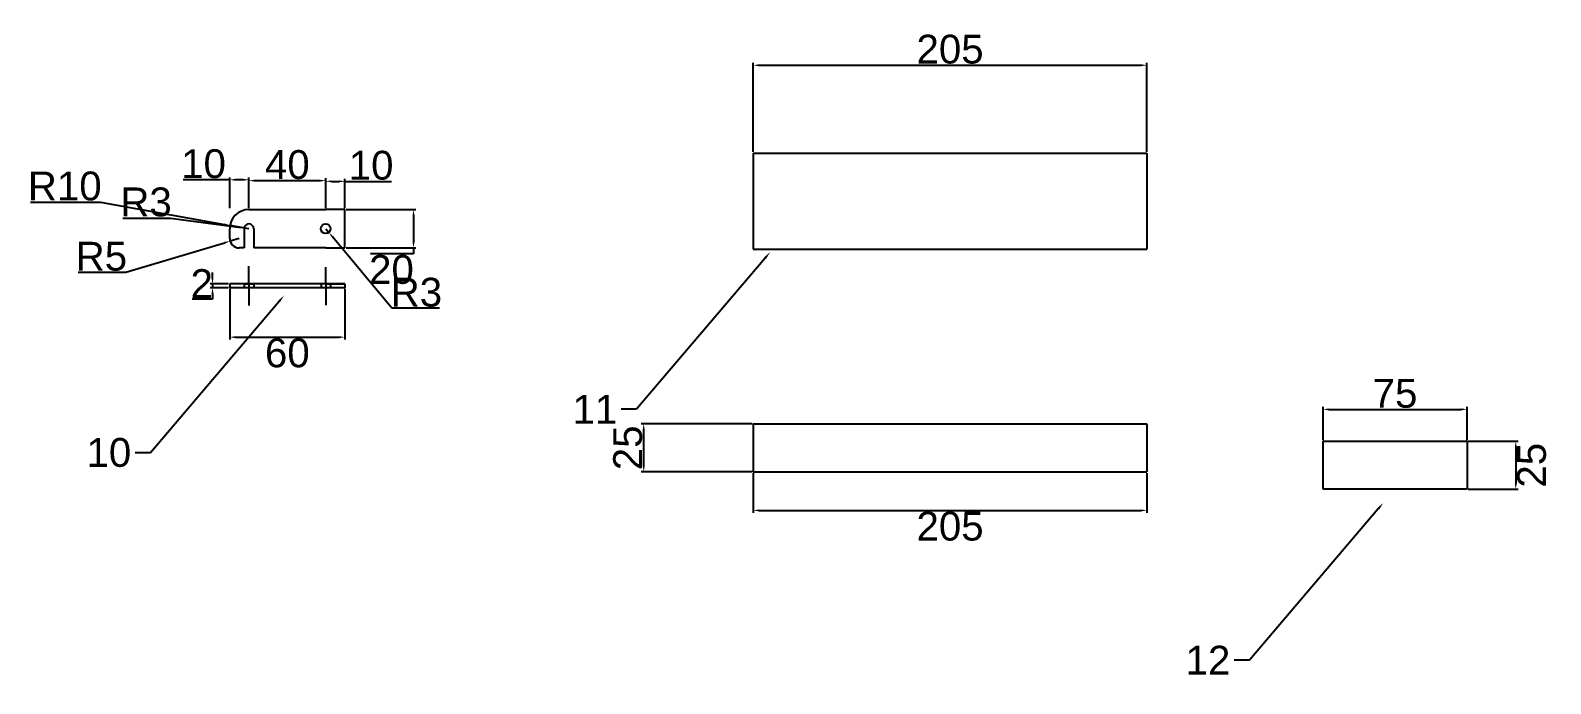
# Model space of a CAD drawing. Header units: millimetres. Extents: x -3009 to 55097, y -2803 to 5841.
# Drawn here: x 27961 to 28753, y 504 to 844 of the extents above; entities that cross this region are included whole.
import ezdxf
from ezdxf import colors
from ezdxf.entities.mleader import LeaderData, LeaderLine
from ezdxf.math import Vec2, Vec3

# ---------------------------------------------------------------- set-up
doc = ezdxf.new("R2010")
doc.units = ezdxf.units.MM
doc.layers.add('DIM', color=10, linetype='Continuous')
doc.styles.get("Standard").update_dxf_attribs({"font": 'arial.ttf', "height": 15})
doc.dimstyles.new('DIM', dxfattribs={"dimtxt": 15, "dimasz": 3, "dimexe": 1.25, "dimexo": 0.625, "dimtad": 2, "dimtoh": 1, "dimdec": 0, "dimtxsty": 'Standard', "dimcen": 2.5, "dimclrd": 1, "dimclre": 4, "dimclrt": 1, "dimadec": 0, "dimazin": 0, "dimtfac": 1, "dimtdec": 0, "dimtmove": 0, "dimatfit": 3, "dimfxl": 1, "dimtfillclr": 4, "dimarcsym": 0})

# ---------------------------------------------------------------- blocks, each defined once
blk = doc.blocks.new('*D215')
at = {"layer": 'Defpoints', "color": 0, "transparency": 16777216}
for p in [(28065.06420456561, 765.9185026563628), (28065.06420456561, 750.4300241828678), (28075.06420456561, 750.4300241828678)]:
    blk.add_point(p, dxfattribs=at)
at = {"layer": 'DIM', "color": 1, "lineweight": -2, "transparency": 16777216}
for p, q in [((28065.06420456561, 765.9185026563628), (28040.79033007721, 765.9185026563628)), ((28072.06420456561, 765.9185026563628), (28068.06420456561, 765.9185026563628))]:
    blk.add_line(p, q, dxfattribs=at)
at = {"layer": 'DIM', "color": 4, "lineweight": -2, "transparency": 16777216}
for p, q in [((28065.06420456561, 751.0550241828678), (28065.06420456561, 767.1685026563628)), ((28075.06420456561, 751.0550241828678), (28075.06420456561, 767.1685026563628))]:
    blk.add_line(p, q, dxfattribs=at)
at = {"layer": 'DIM', "color": 1, "transparency": 16777216}
for points in [[(28068.06420456561, 766.4185026563628), (28068.06420456561, 765.4185026563628), (28065.06420456561, 765.9185026563628)], [(28072.06420456561, 766.4185026563628), (28072.06420456561, 765.4185026563628), (28075.06420456561, 765.9185026563628)]]:
    blk.add_solid(points, dxfattribs=at)
at = {"layer": 'DIM', "color": 1, "transparency": 16777216, "insert": (28051.42726732141, 774.2020974721881), "char_height": 15, "attachment_point": 5}
blk.add_mtext('10', dxfattribs=at)
blk = doc.blocks.new('*D216')
at = {"layer": 'Defpoints', "color": 0, "transparency": 16777216}
for p in [(28115.06420456561, 765.4592549829958), (28075.06420456561, 750.4300241828678), (28115.06420456561, 750.4300241828678)]:
    blk.add_point(p, dxfattribs=at)
at = {"layer": 'DIM', "color": 4, "lineweight": -2, "transparency": 16777216}
for p, q in [((28075.06420456561, 751.0550241828678), (28075.06420456561, 766.7092549829958)), ((28115.06420456561, 751.0550241828678), (28115.06420456561, 766.7092549829958))]:
    blk.add_line(p, q, dxfattribs=at)
at = {"layer": 'DIM', "color": 1, "lineweight": -2, "transparency": 16777216}
blk.add_line((28078.06420456561, 765.4592549829958), (28112.06420456561, 765.4592549829958), dxfattribs=at)
at = {"layer": 'DIM', "color": 1, "transparency": 16777216}
for points in [[(28078.06420456561, 765.9592549829958), (28078.06420456561, 764.9592549829958), (28075.06420456561, 765.4592549829958)], [(28112.06420456561, 765.9592549829958), (28112.06420456561, 764.9592549829958), (28115.06420456561, 765.4592549829958)]]:
    blk.add_solid(points, dxfattribs=at)
at = {"layer": 'DIM', "color": 1, "transparency": 16777216, "insert": (28095.06420456561, 773.7428497988212), "char_height": 15, "attachment_point": 5}
blk.add_mtext('40', dxfattribs=at)
blk = doc.blocks.new('*D217')
at = {"layer": 'Defpoints', "color": 0, "transparency": 16777216}
for p in [(28125.06420456561, 765.098593430137), (28115.06420456561, 750.4300241828678), (28125.06420456561, 750.4300241828678)]:
    blk.add_point(p, dxfattribs=at)
at = {"layer": 'DIM', "color": 4, "lineweight": -2, "transparency": 16777216}
for p, q in [((28115.06420456561, 751.0550241828678), (28115.06420456561, 766.348593430137)), ((28125.06420456561, 751.0550241828678), (28125.06420456561, 766.348593430137))]:
    blk.add_line(p, q, dxfattribs=at)
at = {"layer": 'DIM', "color": 1, "lineweight": -2, "transparency": 16777216}
for p, q in [((28118.06420456561, 765.098593430137), (28122.06420456561, 765.098593430137)), ((28125.06420456561, 765.098593430137), (28149.33807905402, 765.098593430137))]:
    blk.add_line(p, q, dxfattribs=at)
at = {"layer": 'DIM', "color": 1, "transparency": 16777216}
for points in [[(28118.06420456561, 765.598593430137), (28118.06420456561, 764.598593430137), (28115.06420456561, 765.098593430137)], [(28122.06420456561, 765.598593430137), (28122.06420456561, 764.598593430137), (28125.06420456561, 765.098593430137)]]:
    blk.add_solid(points, dxfattribs=at)
at = {"layer": 'DIM', "color": 1, "transparency": 16777216, "insert": (28138.70114180982, 773.3821882459624), "char_height": 15, "attachment_point": 5}
blk.add_mtext('10', dxfattribs=at)
blk = doc.blocks.new('*D218')
at = {"layer": 'Defpoints', "color": 0, "transparency": 16777216}
for p in [(28125.06420456563, 750.430024182868), (28125.06420456563, 730.430024182868), (28160.77224168197, 730.430024182868)]:
    blk.add_point(p, dxfattribs=at)
at = {"layer": 'DIM', "color": 4, "lineweight": -2, "transparency": 16777216}
for p, q in [((28125.68920456563, 750.430024182868), (28162.02224168197, 750.430024182868)), ((28125.68920456563, 730.430024182868), (28162.02224168197, 730.430024182868))]:
    blk.add_line(p, q, dxfattribs=at)
at = {"layer": 'DIM', "color": 1, "lineweight": -2, "transparency": 16777216}
for p, q in [((28160.77224168197, 747.430024182868), (28160.77224168197, 733.430024182868)), ((28160.77224168197, 730.430024182868), (28160.77224168197, 727.430024182868)), ((28160.77224168197, 727.430024182868), (28138.4555636465, 727.430024182868))]:
    blk.add_line(p, q, dxfattribs=at)
at = {"layer": 'DIM', "color": 1, "transparency": 16777216}
for points in [[(28160.27224168197, 747.430024182868), (28161.27224168197, 747.430024182868), (28160.77224168197, 750.430024182868)], [(28160.27224168197, 733.430024182868), (28161.27224168197, 733.430024182868), (28160.77224168197, 730.430024182868)]]:
    blk.add_solid(points, dxfattribs=at)
at = {"layer": 'DIM', "color": 1, "transparency": 16777216, "insert": (28149.30140266423, 719.1464293670346), "char_height": 15, "attachment_point": 5}
blk.add_mtext('20', dxfattribs=at)
blk = doc.blocks.new('*D219')
at = {"layer": 'Defpoints', "color": 0, "transparency": 16777216}
for p in [(28065.06420456561, 709.7279910840807), (28125.06420456561, 709.7279910840807), (28125.06420456561, 684.004590013601)]:
    blk.add_point(p, dxfattribs=at)
at = {"layer": 'DIM', "color": 4, "lineweight": -2, "transparency": 16777216}
for p, q in [((28065.06420456561, 709.1029910840807), (28065.06420456561, 682.754590013601)), ((28125.06420456561, 709.1029910840807), (28125.06420456561, 682.754590013601))]:
    blk.add_line(p, q, dxfattribs=at)
at = {"layer": 'DIM', "color": 1, "lineweight": -2, "transparency": 16777216}
blk.add_line((28068.06420456561, 684.004590013601), (28122.06420456561, 684.004590013601), dxfattribs=at)
at = {"layer": 'DIM', "color": 1, "transparency": 16777216}
for points in [[(28068.06420456561, 684.504590013601), (28068.06420456561, 683.504590013601), (28065.06420456561, 684.004590013601)], [(28122.06420456561, 684.504590013601), (28122.06420456561, 683.504590013601), (28125.06420456561, 684.004590013601)]]:
    blk.add_solid(points, dxfattribs=at)
at = {"layer": 'DIM', "color": 1, "transparency": 16777216, "insert": (28095.06420456561, 675.7209951977757), "char_height": 15, "attachment_point": 5}
blk.add_mtext('60', dxfattribs=at)
blk = doc.blocks.new('*D220')
at = {"layer": 'Defpoints', "color": 0, "transparency": 16777216}
for p in [(28056.10716463093, 709.7279910840809), (28065.06420456563, 711.7279910840809), (28065.06420456563, 709.7279910840809)]:
    blk.add_point(p, dxfattribs=at)
at = {"layer": 'DIM', "color": 1, "lineweight": -2, "transparency": 16777216}
for p, q in [((28056.10716463093, 714.7279910840809), (28056.10716463093, 717.7279910840809)), ((28056.10716463093, 711.7279910840809), (28056.10716463093, 709.7279910840809)), ((28056.10716463093, 706.7279910840809), (28056.10716463093, 703.7279910840809)), ((28056.10716463093, 703.7279910840809), (28045.54696681374, 703.7279910840809))]:
    blk.add_line(p, q, dxfattribs=at)
at = {"layer": 'DIM', "color": 4, "lineweight": -2, "transparency": 16777216}
for p, q in [((28064.43920456563, 711.7279910840809), (28054.85716463093, 711.7279910840809)), ((28064.43920456563, 709.7279910840809), (28054.85716463093, 709.7279910840809))]:
    blk.add_line(p, q, dxfattribs=at)
at = {"layer": 'DIM', "color": 1, "transparency": 16777216}
for points in [[(28055.60716463093, 714.7279910840809), (28056.60716463093, 714.7279910840809), (28056.10716463093, 711.7279910840809)], [(28055.60716463093, 706.7279910840809), (28056.60716463093, 706.7279910840809), (28056.10716463093, 709.7279910840809)]]:
    blk.add_solid(points, dxfattribs=at)
at = {"layer": 'DIM', "color": 1, "transparency": 16777216, "insert": (28050.51456572233, 711.8836868548777), "char_height": 15, "attachment_point": 5}
blk.add_mtext('2', dxfattribs=at)
blk = doc.blocks.new('*D212')
at = {"layer": 'Defpoints', "color": 0, "transparency": 16777216}
for p in [(28115.06420456561, 740.4300241828732), (28116.66452268704, 738.5093519281054)]:
    blk.add_point(p, dxfattribs=at)
at = {"layer": 'DIM', "color": 1, "lineweight": -2, "transparency": 16777216}
for p, q in [((28115.06420456561, 740.4300241828732), (28116.66452268704, 738.5093519281054)), ((28149.56457476795, 699.0233170166466), (28118.58490443275, 736.2045452223865)), ((28174.37784216222, 699.0233170166466), (28149.56457476795, 699.0233170166466))]:
    blk.add_line(p, q, dxfattribs=at)
at = {"layer": 'DIM', "color": 1, "transparency": 16777216}
blk.add_solid([(28118.9690388837, 736.524608846672), (28118.2007699818, 735.884481598101), (28116.66452268704, 738.5093519281054)], dxfattribs=at)
at = {"layer": 'DIM', "color": 1, "transparency": 16777216, "insert": (28162.28370846509, 707.312027794271), "char_height": 15, "attachment_point": 5}
blk.add_mtext('R3', dxfattribs=at)
blk = doc.blocks.new('*D213')
at = {"layer": 'Defpoints', "color": 0, "transparency": 16777216}
for p in [(28072.58722548546, 740.7685129367615), (28075.06420456562, 740.43002418287)]:
    blk.add_point(p, dxfattribs=at)
at = {"layer": 'DIM', "color": 1, "lineweight": -2, "transparency": 16777216}
for p, q in [((28009.42324557146, 746.0092858587673), (28034.23651296573, 746.0092858587677)), ((28034.23651296573, 746.0092858587677), (28069.61485058929, 741.1746994414302)), ((28075.06420456562, 740.43002418287), (28072.58722548546, 740.7685129367615))]:
    blk.add_line(p, q, dxfattribs=at)
at = {"layer": 'DIM', "color": 1, "transparency": 16777216}
blk.add_solid([(28069.68254834006, 741.6700952574597), (28069.54715283851, 740.6793036254007), (28072.58722548546, 740.7685129367615)], dxfattribs=at)
at = {"layer": 'DIM', "color": 1, "transparency": 16777216, "insert": (28021.51737926859, 754.2979966363939), "char_height": 15, "attachment_point": 5}
blk.add_mtext('R3', dxfattribs=at)
blk = doc.blocks.new('*D214')
at = {"layer": 'Defpoints', "color": 0, "transparency": 16777216}
for p in [(28065.27368982019, 733.9979039107275), (28070.06420456563, 735.430024182876)]:
    blk.add_point(p, dxfattribs=at)
at = {"layer": 'DIM', "color": 1, "lineweight": -2, "transparency": 16777216}
for p, q in [((28011.03066866612, 717.7819992855739), (28062.39938097294, 733.1386317474398)), ((28070.06420456563, 735.430024182876), (28065.27368982019, 733.9979039107275)), ((27986.10485011223, 717.781999285573), (28011.03066866612, 717.7819992855739))]:
    blk.add_line(p, q, dxfattribs=at)
at = {"layer": 'DIM', "color": 1, "transparency": 16777216}
blk.add_solid([(28062.25616894573, 733.6176832219817), (28062.54259300016, 732.6595802728971), (28065.27368982019, 733.9979039107275)], dxfattribs=at)
at = {"layer": 'DIM', "color": 1, "transparency": 16777216, "insert": (27998.25525938917, 726.0348983305944), "char_height": 15, "attachment_point": 5}
blk.add_mtext('R5', dxfattribs=at)
blk = doc.blocks.new('*D211')
at = {"layer": 'Defpoints', "color": 0, "transparency": 16777216}
for p in [(28065.2211038437, 742.1944980927528), (28075.0642045656, 740.4300241828687)]:
    blk.add_point(p, dxfattribs=at)
at = {"layer": 'DIM', "color": 1, "lineweight": -2, "transparency": 16777216}
for p, q in [((27961.28558496474, 754.2979966364019), (27997.70185372327, 754.297996636401)), ((27997.70185372327, 754.297996636401), (28062.26817362713, 742.7238402657176)), ((28075.0642045656, 740.4300241828687), (28065.2211038437, 742.1944980927528))]:
    blk.add_line(p, q, dxfattribs=at)
at = {"layer": 'DIM', "color": 1, "transparency": 16777216}
blk.add_solid([(28062.35639732263, 743.2159953018127), (28062.17994993164, 742.2316852296235), (28065.2211038437, 742.1944980927528)], dxfattribs=at)
at = {"layer": 'DIM', "color": 1, "transparency": 16777216, "insert": (27979.18121934401, 762.5815914522273), "char_height": 15, "attachment_point": 5}
blk.add_mtext('R10', dxfattribs=at)
blk = doc.blocks.new('*D221')
at = {"layer": 'Defpoints', "color": 0, "transparency": 16777216}
for p in [(28542.66033209965, 825.517076961447), (28337.66033209965, 779.8164134194085), (28542.66033209965, 779.8164134194085)]:
    blk.add_point(p, dxfattribs=at)
at = {"layer": 'DIM', "color": 4, "lineweight": -2, "transparency": 16777216}
for p, q in [((28337.66033209965, 780.4414134194085), (28337.66033209965, 826.767076961447)), ((28542.66033209965, 780.4414134194085), (28542.66033209965, 826.767076961447))]:
    blk.add_line(p, q, dxfattribs=at)
at = {"layer": 'DIM', "color": 1, "lineweight": -2, "transparency": 16777216}
blk.add_line((28340.66033209965, 825.517076961447), (28539.66033209965, 825.517076961447), dxfattribs=at)
at = {"layer": 'DIM', "color": 1, "transparency": 16777216}
for points in [[(28340.66033209965, 826.017076961447), (28340.66033209965, 825.017076961447), (28337.66033209965, 825.517076961447)], [(28539.66033209965, 826.017076961447), (28539.66033209965, 825.017076961447), (28542.66033209965, 825.517076961447)]]:
    blk.add_solid(points, dxfattribs=at)
at = {"layer": 'DIM', "color": 1, "transparency": 16777216, "insert": (28440.16033209965, 833.8006717772723), "char_height": 15, "attachment_point": 5}
blk.add_mtext('205', dxfattribs=at)
blk = doc.blocks.new('*D222')
at = {"layer": 'Defpoints', "color": 0, "transparency": 16777216}
for p in [(28709.35528090141, 646.4296199166129), (28634.35528090141, 629.8497380186818), (28709.35528090141, 629.8497380186818)]:
    blk.add_point(p, dxfattribs=at)
at = {"layer": 'DIM', "color": 4, "lineweight": -2, "transparency": 16777216}
for p, q in [((28634.35528090141, 630.4747380186818), (28634.35528090141, 647.6796199166129)), ((28709.35528090141, 630.4747380186818), (28709.35528090141, 647.6796199166129))]:
    blk.add_line(p, q, dxfattribs=at)
at = {"layer": 'DIM', "color": 1, "lineweight": -2, "transparency": 16777216}
blk.add_line((28637.35528090141, 646.4296199166129), (28706.35528090141, 646.4296199166129), dxfattribs=at)
at = {"layer": 'DIM', "color": 1, "transparency": 16777216}
for points in [[(28637.35528090141, 646.9296199166129), (28637.35528090141, 645.9296199166129), (28634.35528090141, 646.4296199166129)], [(28706.35528090141, 646.9296199166129), (28706.35528090141, 645.9296199166129), (28709.35528090141, 646.4296199166129)]]:
    blk.add_solid(points, dxfattribs=at)
at = {"layer": 'DIM', "color": 1, "transparency": 16777216, "insert": (28671.85528090141, 654.6825189616334), "char_height": 15, "attachment_point": 5}
blk.add_mtext('75', dxfattribs=at)
blk = doc.blocks.new('*D223')
at = {"layer": 'Defpoints', "color": 0, "transparency": 16777216}
for p in [(28709.35528090143, 629.849738018682), (28709.35528090143, 604.849738018682), (28734.7400088326, 604.849738018682)]:
    blk.add_point(p, dxfattribs=at)
at = {"layer": 'DIM', "color": 4, "lineweight": -2, "transparency": 16777216}
for p, q in [((28709.98028090143, 629.849738018682), (28735.9900088326, 629.849738018682)), ((28709.98028090143, 604.849738018682), (28735.9900088326, 604.849738018682))]:
    blk.add_line(p, q, dxfattribs=at)
at = {"layer": 'DIM', "color": 1, "lineweight": -2, "transparency": 16777216}
blk.add_line((28734.7400088326, 626.849738018682), (28734.7400088326, 607.849738018682), dxfattribs=at)
at = {"layer": 'DIM', "color": 1, "transparency": 16777216}
for points in [[(28734.2400088326, 626.849738018682), (28735.2400088326, 626.849738018682), (28734.7400088326, 629.849738018682)], [(28734.2400088326, 607.849738018682), (28735.2400088326, 607.849738018682), (28734.7400088326, 604.849738018682)]]:
    blk.add_solid(points, dxfattribs=at)
at = {"layer": 'DIM', "color": 1, "transparency": 16777216, "insert": (28743.02360364842, 617.3497380186739), "char_height": 15, "attachment_point": 5, "rotation": 90}
blk.add_mtext('25', dxfattribs=at)
blk = doc.blocks.new('*D224')
at = {"layer": 'Defpoints', "color": 0, "transparency": 16777216}
for p in [(28280.630543695, 638.9056134903224), (28337.66033209967, 638.9056134903224), (28337.66033209967, 613.9056134903224)]:
    blk.add_point(p, dxfattribs=at)
at = {"layer": 'DIM', "color": 4, "lineweight": -2, "transparency": 16777216}
for p, q in [((28337.03533209967, 638.9056134903224), (28279.380543695, 638.9056134903224)), ((28337.03533209967, 613.9056134903224), (28279.380543695, 613.9056134903224))]:
    blk.add_line(p, q, dxfattribs=at)
at = {"layer": 'DIM', "color": 1, "lineweight": -2, "transparency": 16777216}
blk.add_line((28280.630543695, 616.9056134903224), (28280.630543695, 635.9056134903224), dxfattribs=at)
at = {"layer": 'DIM', "color": 1, "transparency": 16777216}
for points in [[(28280.130543695, 635.9056134903224), (28281.130543695, 635.9056134903224), (28280.630543695, 638.9056134903224)], [(28280.130543695, 616.9056134903224), (28281.130543695, 616.9056134903224), (28280.630543695, 613.9056134903224)]]:
    blk.add_solid(points, dxfattribs=at)
at = {"layer": 'DIM', "color": 1, "transparency": 16777216, "insert": (28272.34694887917, 626.4056134903143), "char_height": 15, "attachment_point": 5, "rotation": 90}
blk.add_mtext('25', dxfattribs=at)
blk = doc.blocks.new('*D225')
at = {"layer": 'Defpoints', "color": 0, "transparency": 16777216}
for p in [(28337.66033209965, 613.9056134903221), (28542.66033209965, 613.9056134903221), (28542.66033209965, 593.8348126346091)]:
    blk.add_point(p, dxfattribs=at)
at = {"layer": 'DIM', "color": 4, "lineweight": -2, "transparency": 16777216}
for p, q in [((28337.66033209965, 613.2806134903221), (28337.66033209965, 592.5848126346091)), ((28542.66033209965, 613.2806134903221), (28542.66033209965, 592.5848126346091))]:
    blk.add_line(p, q, dxfattribs=at)
at = {"layer": 'DIM', "color": 1, "lineweight": -2, "transparency": 16777216}
blk.add_line((28340.66033209965, 593.8348126346091), (28539.66033209965, 593.8348126346091), dxfattribs=at)
at = {"layer": 'DIM', "color": 1, "transparency": 16777216}
for points in [[(28340.66033209965, 594.3348126346091), (28340.66033209965, 593.3348126346091), (28337.66033209965, 593.8348126346091)], [(28539.66033209965, 594.3348126346091), (28539.66033209965, 593.3348126346091), (28542.66033209965, 593.8348126346091)]]:
    blk.add_solid(points, dxfattribs=at)
at = {"layer": 'DIM', "color": 1, "transparency": 16777216, "insert": (28440.16033209965, 585.5512178187837), "char_height": 15, "attachment_point": 5}
blk.add_mtext('205', dxfattribs=at)

msp = doc.modelspace()

# ---------------------------------------------------------------- linework, layer by layer
for p, q in [((28337.66033209965, 779.8164134194085), (28542.66033209965, 779.8164134194085)), ((28337.66033209965, 779.8164134194085), (28337.66033209965, 729.8164134194085)), ((28542.66033209965, 779.8164134194085), (28542.66033209965, 729.8164134194085)), ((28075.06420456561, 750.4300241828678), (28115.06420456561, 750.4300241828678)), ((28125.06420456561, 750.4300241828678), (28115.06420456561, 750.4300241828678)), ((28125.06420456561, 730.4300241828678), (28125.06420456561, 750.4300241828678)), ((28065.06420456561, 735.4300241828678), (28065.06420456561, 740.4300241828678)), ((28072.56420456561, 740.4300241828678), (28072.56420456561, 730.4300241828678)), ((28077.56420456561, 740.4300241828678), (28077.56420456561, 730.4300241828678)), ((28072.56420456561, 730.4300241828678), (28070.06420456561, 730.4300241828678)), ((28115.06420456561, 730.4300241828678), (28077.56420456561, 730.4300241828678)), ((28115.06420456561, 730.4300241828678), (28125.06420456561, 730.4300241828678)), ((28337.66033209965, 729.8164134194085), (28542.66033209965, 729.8164134194085)), ((28075.06420456561, 711.7279910840807), (28075.06420456561, 721.0057793021915)), ((28115.06420456561, 711.7279910840807), (28115.06420456561, 720.4426358607379)), ((28125.06420456561, 711.7279910840807), (28065.06420456561, 711.7279910840807)), ((28065.06420456561, 711.7279910840807), (28065.06420456561, 709.7279910840807)), ((28125.06420456561, 709.7279910840807), (28065.06420456561, 709.7279910840807)), ((28072.56420456561, 711.7279910840807), (28072.56420456561, 709.7279910840807)), ((28072.56420456561, 711.7279910840807), (28077.56420456561, 711.7279910840807)), ((28075.06420456561, 711.7279910840807), (28075.06420456561, 700.535515161675)), ((28077.56420456561, 711.7279910840807), (28077.56420456561, 709.7279910840807)), ((28112.77415675613, 711.7279910840807), (28112.77415675613, 709.7279910840807)), ((28115.06420456561, 711.7279910840807), (28125.06420456561, 711.7279910840807)), ((28115.06420456561, 711.7279910840807), (28115.06420456561, 700.5777509198306)), ((28117.6164197469, 711.7279910840807), (28117.6164197469, 709.7279910840807)), ((28125.06420456561, 711.7279910840807), (28125.06420456561, 709.7279910840807)), ((28337.66033209965, 638.9056134903221), (28542.66033209965, 638.9056134903221)), ((28337.66033209965, 638.9056134903221), (28337.66033209965, 613.9056134903221)), ((28542.66033209965, 638.9056134903221), (28542.66033209965, 613.9056134903221)), ((28634.35528090141, 629.8497380186818), (28709.35528090141, 629.8497380186818)), ((28634.35528090141, 604.8497380186818), (28634.35528090141, 629.8497380186818)), ((28709.35528090141, 629.8497380186818), (28709.35528090141, 604.8497380186818)), ((28337.66033209965, 613.9056134903221), (28542.66033209965, 613.9056134903221)), ((28709.35528090141, 604.8497380186818), (28634.35528090141, 604.8497380186818))]:
    msp.add_line(p, q)
msp.add_circle((28115.06420456561, 740.4300241828678), 2.5)
for centre, radius, start, end in [((28075.06420456561, 740.4300241828678), 10, 90, 180), ((28075.06420456561, 740.4300241828678), 2.5, 0, 180), ((28070.06420456561, 735.4300241828678), 5, 180, 270)]:
    msp.add_arc(centre, radius, start, end)

# ---------------------------------------------------------------- dimensions: what is measured, and where the dimension line sits
at = {"layer": 'DIM'}
for base, p1, p2, picture, middle in [((28542.66033209965, 825.517076961447), (28337.66033209965, 779.8164134194085), (28542.66033209965, 779.8164134194085), '*D221', (28440.16033209965, 833.8006717772723)), ((28065.06420456561, 765.9185026563628), (28075.06420456561, 750.4300241828678), (28065.06420456561, 750.4300241828678), '*D215', (28051.42726732141, 774.2020974721881)), ((28115.06420456561, 765.4592549829958), (28075.06420456561, 750.4300241828678), (28115.06420456561, 750.4300241828678), '*D216', (28095.06420456561, 773.7428497988212)), ((28125.06420456561, 765.098593430137), (28115.06420456561, 750.4300241828678), (28125.06420456561, 750.4300241828678), '*D217', (28138.70114180982, 773.3821882459624)), ((28125.06420456561, 684.004590013601), (28065.06420456561, 709.7279910840807), (28125.06420456561, 709.7279910840807), '*D219', (28095.06420456561, 675.7209951977757)), ((28709.35528090141, 646.4296199166129), (28634.35528090141, 629.8497380186818), (28709.35528090141, 629.8497380186818), '*D222', (28671.85528090141, 654.6825189616334)), ((28542.66033209965, 593.8348126346091), (28337.66033209965, 613.9056134903221), (28542.66033209965, 613.9056134903221), '*D225', (28440.16033209965, 585.5512178187837))]:
    dim = msp.add_linear_dim(base=base, p1=p1, p2=p2, dimstyle='DIM', dxfattribs=at)
    dim.commit()
    dim.dimension.update_dxf_attribs({"geometry": picture, "text_midpoint": middle})
for center, mpoint, picture, middle in [((28075.0642045656, 740.4300241828687), (28065.2211038437, 742.1944980927528), '*D211', (27997.70185372327, 754.2979966364019)), ((28075.06420456562, 740.43002418287), (28072.58722548546, 740.7685129367615), '*D213', (28034.23651296573, 746.0092858587686)), ((28115.06420456561, 740.4300241828732), (28116.66452268704, 738.5093519281054), '*D212', (28162.28370846509, 699.0233170166448)), ((28070.06420456563, 735.430024182876), (28065.27368982019, 733.9979039107275), '*D214', (27998.25525938917, 717.7819992855739))]:
    dim = msp.add_radius_dim(center=center, mpoint=mpoint, dimstyle='DIM', dxfattribs=at)
    dim.commit()
    dim.dimension.update_dxf_attribs({"geometry": picture, "text_midpoint": middle, "dimtype": 164})
for base, p1, p2, picture, middle in [((28160.77224168197, 730.430024182868), (28125.06420456561, 750.4300241828678), (28125.06420456561, 730.4300241828678), '*D218', (28149.30140266423, 719.1464293670346)), ((28056.10716463093, 709.7279910840809), (28065.06420456561, 711.7279910840807), (28065.06420456561, 709.7279910840807), '*D220', (28050.51456572233, 711.8836868548777)), ((28280.630543695, 638.9056134903224), (28337.66033209965, 613.9056134903221), (28337.66033209965, 638.9056134903221), '*D224', (28272.34694887917, 626.4056134903143)), ((28734.7400088326, 604.849738018682), (28709.35528090141, 629.8497380186818), (28709.35528090141, 604.8497380186818), '*D223', (28743.02360364842, 617.3497380186739))]:
    dim = msp.add_linear_dim(base=base, p1=p1, p2=p2, angle=90, dimstyle='DIM', dxfattribs=at)
    dim.commit()
    dim.dimension.update_dxf_attribs({"geometry": picture, "text_midpoint": middle})

# ---------------------------------------------------------------- leaders
ml = msp.add_multileader_mtext('Standard')
ml.set_content('11', color=256)
ml.set_leader_properties()
ml.build(insert=Vec2(0, 0))
ctx = ml.context
ctx.base_point, ctx.char_height, ctx.plane_origin = Vec3(28247.70114396778, 646.4693341452021), 15, Vec3(28346.45585651043, 728.2348671297204)
ctx.text_align_type = 2
notes = []
notes.append((ctx, [(0, (1, 1, 0), (28276.88054369493, 646.4693341452021), (-1, 0), 8, [(0, [(28346.45585651043, 728.2348671297204)], 0, [])])]))
ctx.mtext.insert, ctx.mtext.alignment, ctx.mtext.flow_direction = Vec3(28266.88054369493, 653.9693341452021), 3, 5
ml = msp.add_multileader_mtext('Standard')
ml.set_content('10', color=256)
ml.set_leader_properties()
ml.build(insert=Vec2(0, 0))
ctx = ml.context
ctx.base_point, ctx.char_height, ctx.plane_origin = Vec3(27991.76447311401, 623.8874092556271), 15, Vec3(28093.36366041792, 705.6529422401454)
ctx.text_align_type = 2
notes.append((ctx, [(0, (1, 1, 0), (28023.78834760241, 623.8874092556271), (-1, 0), 8, [(0, [(28093.36366041792, 705.6529422401454)], 0, [])])]))
ctx.mtext.insert, ctx.mtext.alignment, ctx.mtext.flow_direction = Vec3(28013.78834760241, 631.5153083006476), 3, 5
ml = msp.add_multileader_mtext('Standard')
ml.set_content('12', color=256)
ml.set_leader_properties()
ml.build(insert=Vec2(0, 0))
ctx = ml.context
ctx.base_point, ctx.char_height, ctx.plane_origin = Vec3(28564.19049333448, 515.9065472694219), 15, Vec3(28665.68736140237, 597.6720802539403)
ctx.text_align_type = 2
notes.append((ctx, [(0, (1, 1, 0), (28596.11204858687, 515.9065472694219), (-1, 0), 8, [(0, [(28665.68736140237, 597.6720802539403)], 0, [])])]))
ctx.mtext.insert, ctx.mtext.alignment, ctx.mtext.flow_direction = Vec3(28586.11204858687, 523.4065472694219), 3, 5
for ctx, leaders in notes:
    for number, flags, end, landing, length, lines in leaders:
        leader = LeaderData()
        leader.index, (leader.has_last_leader_line, leader.has_dogleg_vector, leader.attachment_direction) = number, flags
        leader.last_leader_point, leader.dogleg_vector, leader.dogleg_length = Vec3(end), Vec3(landing), length
        for number, points, colour, breaks in lines:
            line = LeaderLine()
            line.index, line.vertices, line.color, line.breaks = number, Vec3.list(points), colors.encode_raw_color(colour), breaks
            leader.lines.append(line)
        ctx.leaders.append(leader)

doc.saveas('drawing.dxf')
